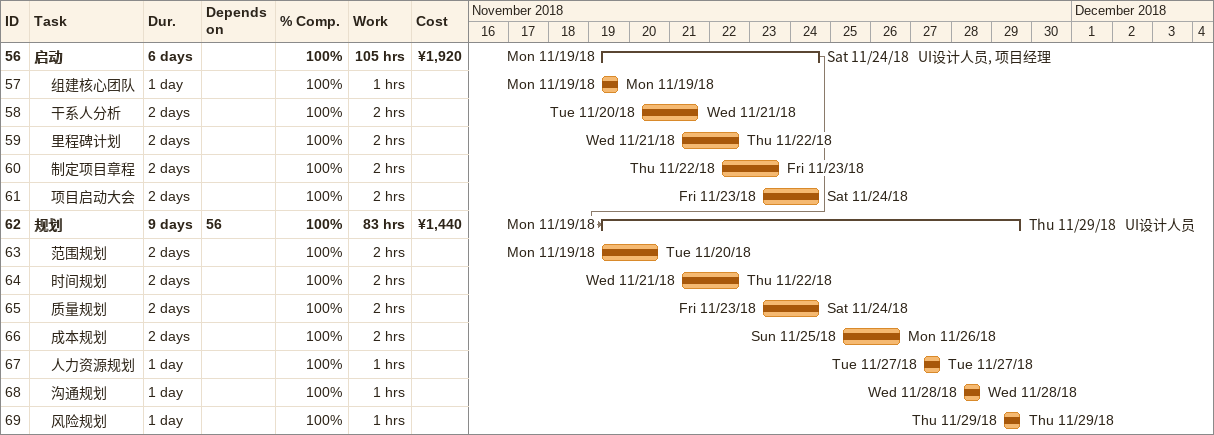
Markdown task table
| ID | Level | Task | Duration | Start | Finish | Predecessors | Resources | % complete | Work (h) | Cost (¥) |
|---|---|---|---|---|---|---|---|---|---|---|
| 56 | 1 | **启动** | 6d | 2018-11-19 | 2018-11-24 |  | UI设计人员, 项目经理 | 100 | 105 | 1920 |
| 57 | 2 | 组建核心团队 | 1d | 2018-11-19 | 2018-11-19 |  |  | 100 | 1 |  |
| 58 | 2 | 干系人分析 | 2d | 2018-11-20 | 2018-11-21 |  |  | 100 | 2 |  |
| 59 | 2 | 里程碑计划 | 2d | 2018-11-21 | 2018-11-22 |  |  | 100 | 2 |  |
| 60 | 2 | 制定项目章程 | 2d | 2018-11-22 | 2018-11-23 |  |  | 100 | 2 |  |
| 61 | 2 | 项目启动大会 | 2d | 2018-11-23 | 2018-11-24 |  |  | 100 | 2 |  |
| 62 | 1 | **规划** | 9d | 2018-11-19 | 2018-11-29 | 56 | UI设计人员 | 100 | 83 | 1440 |
| 63 | 2 | 范围规划 | 2d | 2018-11-19 | 2018-11-20 |  |  | 100 | 2 |  |
| 64 | 2 | 时间规划 | 2d | 2018-11-21 | 2018-11-22 |  |  | 100 | 2 |  |
| 65 | 2 | 质量规划 | 2d | 2018-11-23 | 2018-11-24 |  |  | 100 | 2 |  |
| 66 | 2 | 成本规划 | 2d | 2018-11-25 | 2018-11-26 |  |  | 100 | 2 |  |
| 67 | 2 | 人力资源规划 | 1d | 2018-11-27 | 2018-11-27 |  |  | 100 | 1 |  |
| 68 | 2 | 沟通规划 | 1d | 2018-11-28 | 2018-11-28 |  |  | 100 | 1 |  |
| 69 | 2 | 风险规划 | 1d | 2018-11-29 | 2018-11-29 |  |  | 100 | 1 |  |
